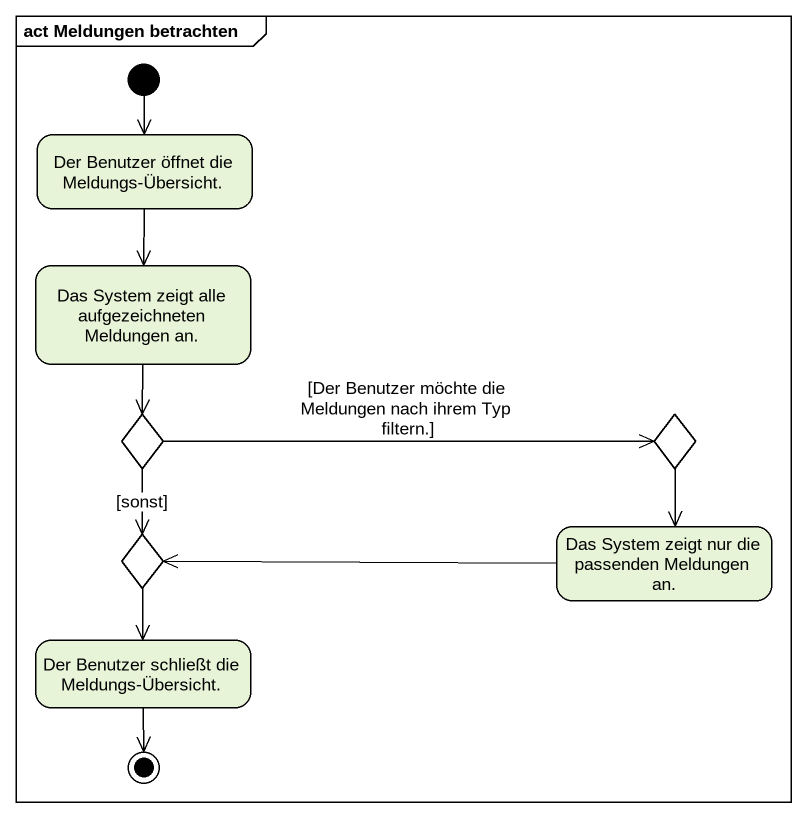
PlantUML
@startuml
mainframe act Meldungen betrachten
hide empty description
state "Der Benutzer öffnet die Meldungs-Übersicht." as Der_Benutzer_öffnet_die
state "Das System zeigt alle aufgezeichneten Meldungen an." as Das_System_zeigt_alle
state choice1 <<choice>>
state choice2 <<choice>>
state choice3 <<choice>>
state "Das System zeigt nur die passenden Meldungen an." as Das_System_zeigt_nur_die
state "Der Benutzer schließt die Meldungs-Übersicht." as Der_Benutzer_schließt_die
[*] --> Der_Benutzer_öffnet_die
Der_Benutzer_öffnet_die --> Das_System_zeigt_alle
Das_System_zeigt_alle --> choice1
choice1 -right-> choice2 : [Der Benutzer möchte die Meldungen nach ihrem Typ filtern.]
choice1 --> choice3 : [sonst]
choice2 --> Das_System_zeigt_nur_die
choice3 --> Der_Benutzer_schließt_die
Das_System_zeigt_nur_die -left-> choice3
Der_Benutzer_schließt_die --> [*]
@enduml
